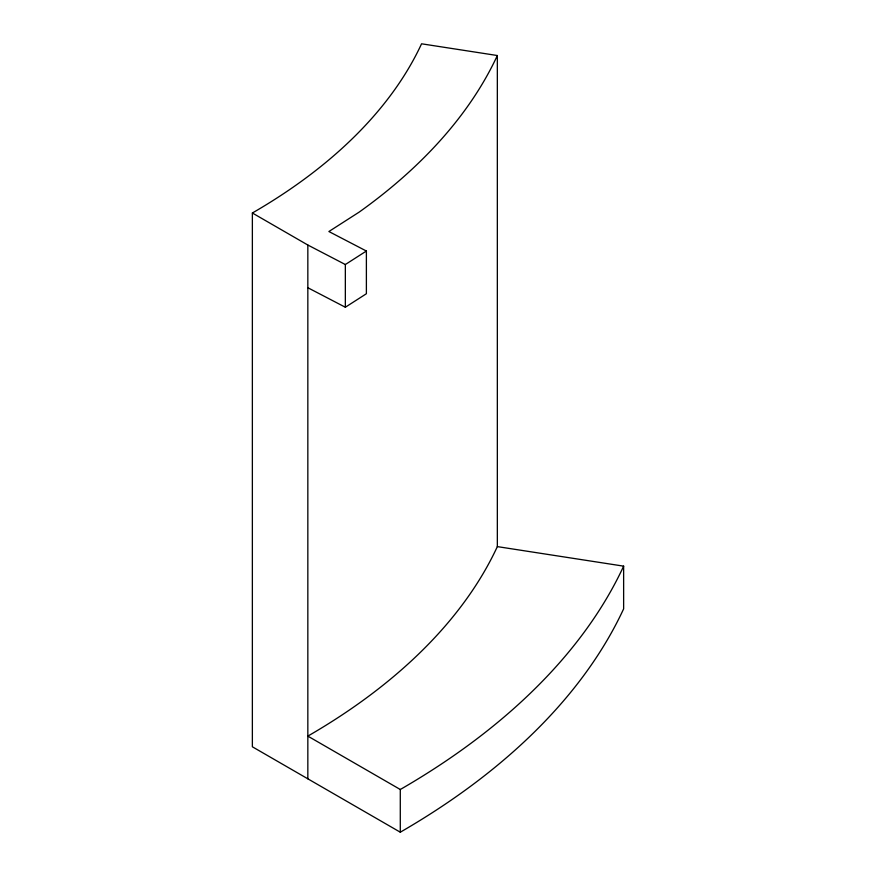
<?xml version="1.0" encoding="UTF-8"?>
<svg xmlns="http://www.w3.org/2000/svg" width="876" height="876" viewBox="0 0 876 876"><rect width="100%" height="100%" fill="white"/><g stroke="black" fill="none" stroke-linecap="round" stroke-linejoin="round"><path stroke-width="1.31" d="M307.837 287.733L345.341 307.235L345.341 264.53L366.387 251.029L328.883 231.527L359.116 212.145A732.205 422.736 0 0 0 497.338 55.527L421.564 43.8A653.759 377.446 0 0 1 252.365 212.999L252.365 746.79L400.288 832.2A862.959 498.225 0 0 0 623.635 608.853L623.635 566.148L497.338 546.613A732.205 422.736 0 0 1 307.837 736.114L400.288 789.495L400.288 832.2M345.341 307.235L366.387 293.734L366.387 251.029M252.365 212.999L307.837 245.028L345.341 264.53M497.338 55.527L497.338 546.613M307.837 245.028L307.837 778.819M623.635 566.148A862.959 498.225 0 0 1 400.288 789.495"/></g></svg>
